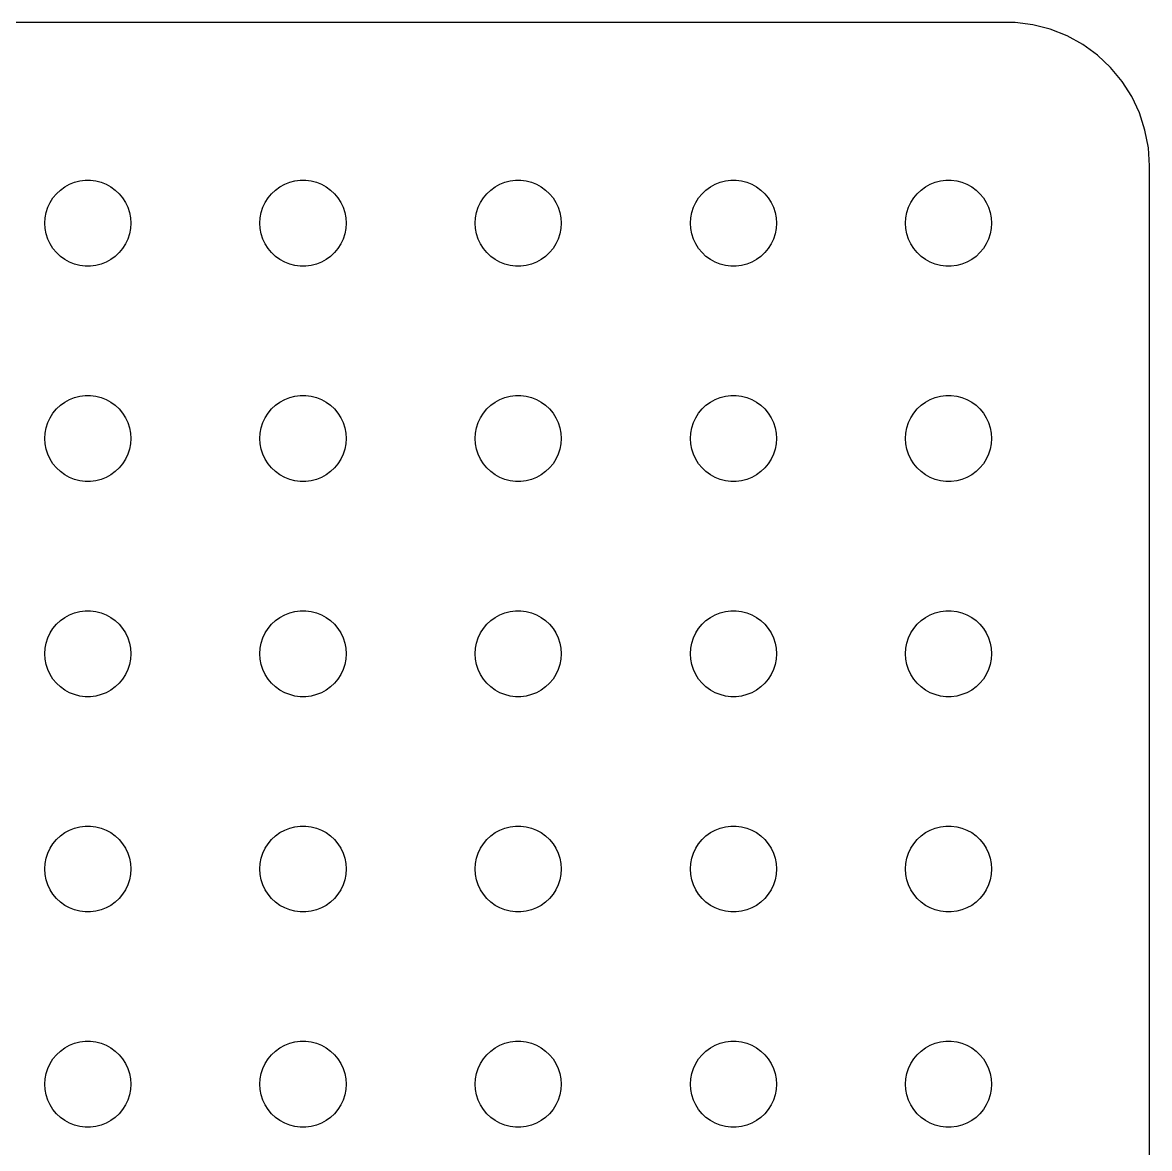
# Model space of a CAD drawing. Header units: metres. Extents: x -150 to 150, y -37 to 37.
# Drawn here: x 110.22 to 149.5, y -2.24 to 36.99 of the extents above; entities that cross this region are included whole.
import ezdxf

# ---------------------------------------------------------------- set-up
doc = ezdxf.new("R2010")
doc.units = ezdxf.units.M

msp = doc.modelspace()

# ---------------------------------------------------------------- linework, layer by layer
for p, q in [((144.814, 36.9901), (-144.814, 36.9901)), ((145.437, 36.9114), (144.814, 36.9901)), ((146.045, 36.7553), (145.437, 36.9114)), ((146.629, 36.5241), (146.045, 36.7553)), ((147.179, 36.2216), (146.629, 36.5241)), ((147.687, 35.8526), (147.179, 36.2216)), ((148.145, 35.4227), (147.687, 35.8526)), ((148.545, 34.9389), (148.145, 35.4227)), ((148.882, 34.4088), (148.545, 34.9389)), ((149.149, 33.8406), (148.882, 34.4088)), ((149.343, 33.2434), (149.149, 33.8406)), ((149.461, 32.6267), (149.343, 33.2434)), ((149.5, 32), (149.461, 32.6267)), ((149.5, -32), (149.5, 32)), ((111.861, 31.3572), (112.036, 31.4266)), ((112.036, 31.4266), (112.219, 31.4734)), ((112.219, 31.4734), (112.406, 31.497)), ((112.406, 31.497), (112.594, 31.497)), ((112.594, 31.497), (112.781, 31.4734)), ((112.781, 31.4734), (112.964, 31.4266)), ((112.964, 31.4266), (113.139, 31.3572)), ((119.361, 31.3572), (119.536, 31.4266)), ((119.536, 31.4266), (119.719, 31.4734)), ((119.719, 31.4734), (119.906, 31.497)), ((119.906, 31.497), (120.094, 31.497)), ((120.094, 31.497), (120.281, 31.4734)), ((120.281, 31.4734), (120.464, 31.4266)), ((120.464, 31.4266), (120.639, 31.3572)), ((126.861, 31.3572), (127.036, 31.4266)), ((127.036, 31.4266), (127.219, 31.4734)), ((127.219, 31.4734), (127.406, 31.497)), ((127.406, 31.497), (127.594, 31.497)), ((127.594, 31.497), (127.781, 31.4734)), ((127.781, 31.4734), (127.964, 31.4266)), ((127.964, 31.4266), (128.139, 31.3572)), ((134.361, 31.3572), (134.536, 31.4266)), ((134.536, 31.4266), (134.719, 31.4734)), ((134.719, 31.4734), (134.906, 31.497)), ((134.906, 31.497), (135.094, 31.497)), ((135.094, 31.497), (135.281, 31.4734)), ((135.281, 31.4734), (135.464, 31.4266)), ((135.464, 31.4266), (135.639, 31.3572)), ((141.861, 31.3572), (142.036, 31.4266)), ((142.036, 31.4266), (142.219, 31.4734)), ((142.219, 31.4734), (142.406, 31.497)), ((142.406, 31.497), (142.594, 31.497)), ((142.594, 31.497), (142.781, 31.4734)), ((142.781, 31.4734), (142.964, 31.4266)), ((142.964, 31.4266), (143.139, 31.3572)), ((111.407, 31.0268), (111.544, 31.1558)), ((111.544, 31.1558), (111.696, 31.2665)), ((111.696, 31.2665), (111.861, 31.3572)), ((113.139, 31.3572), (113.304, 31.2665)), ((113.304, 31.2665), (113.456, 31.1558)), ((113.456, 31.1558), (113.593, 31.0268)), ((118.907, 31.0268), (119.044, 31.1558)), ((119.044, 31.1558), (119.196, 31.2665)), ((119.196, 31.2665), (119.361, 31.3572)), ((120.639, 31.3572), (120.804, 31.2665)), ((120.804, 31.2665), (120.956, 31.1558)), ((120.956, 31.1558), (121.093, 31.0268)), ((126.407, 31.0268), (126.544, 31.1558)), ((126.544, 31.1558), (126.696, 31.2665)), ((126.696, 31.2665), (126.861, 31.3572)), ((128.139, 31.3572), (128.304, 31.2665)), ((128.304, 31.2665), (128.456, 31.1558)), ((128.456, 31.1558), (128.593, 31.0268)), ((133.907, 31.0268), (134.044, 31.1558)), ((134.044, 31.1558), (134.196, 31.2665)), ((134.196, 31.2665), (134.361, 31.3572)), ((135.639, 31.3572), (135.804, 31.2665)), ((135.804, 31.2665), (135.956, 31.1558)), ((135.956, 31.1558), (136.093, 31.0268)), ((141.407, 31.0268), (141.544, 31.1558)), ((141.544, 31.1558), (141.696, 31.2665)), ((141.696, 31.2665), (141.861, 31.3572)), ((143.139, 31.3572), (143.304, 31.2665)), ((143.304, 31.2665), (143.456, 31.1558)), ((143.456, 31.1558), (143.593, 31.0268)), ((111.105, 30.5522), (111.186, 30.7226)), ((111.186, 30.7226), (111.286, 30.8817)), ((111.286, 30.8817), (111.407, 31.0268)), ((113.593, 31.0268), (113.714, 30.8817)), ((113.714, 30.8817), (113.814, 30.7226)), ((113.814, 30.7226), (113.895, 30.5522)), ((118.605, 30.5522), (118.686, 30.7226)), ((118.686, 30.7226), (118.786, 30.8817)), ((118.786, 30.8817), (118.907, 31.0268)), ((121.093, 31.0268), (121.214, 30.8817)), ((121.214, 30.8817), (121.314, 30.7226)), ((121.314, 30.7226), (121.395, 30.5522)), ((126.105, 30.5522), (126.186, 30.7226)), ((126.186, 30.7226), (126.286, 30.8817)), ((126.286, 30.8817), (126.407, 31.0268)), ((128.593, 31.0268), (128.714, 30.8817)), ((128.714, 30.8817), (128.814, 30.7226)), ((128.814, 30.7226), (128.895, 30.5522)), ((133.605, 30.5522), (133.686, 30.7226)), ((133.686, 30.7226), (133.786, 30.8817)), ((133.786, 30.8817), (133.907, 31.0268)), ((136.093, 31.0268), (136.214, 30.8817)), ((136.214, 30.8817), (136.314, 30.7226)), ((136.314, 30.7226), (136.395, 30.5522)), ((141.105, 30.5522), (141.186, 30.7226)), ((141.186, 30.7226), (141.286, 30.8817)), ((141.286, 30.8817), (141.407, 31.0268)), ((143.593, 31.0268), (143.714, 30.8817)), ((143.714, 30.8817), (143.814, 30.7226)), ((143.814, 30.7226), (143.895, 30.5522)), ((111.012, 30.188), (111.047, 30.373)), ((111.047, 30.373), (111.105, 30.5522)), ((113.895, 30.5522), (113.953, 30.373)), ((113.953, 30.373), (113.988, 30.188)), ((118.512, 30.188), (118.547, 30.373)), ((118.547, 30.373), (118.605, 30.5522)), ((121.395, 30.5522), (121.453, 30.373)), ((121.453, 30.373), (121.488, 30.188)), ((126.012, 30.188), (126.047, 30.373)), ((126.047, 30.373), (126.105, 30.5522)), ((128.895, 30.5522), (128.953, 30.373)), ((128.953, 30.373), (128.988, 30.188)), ((133.512, 30.188), (133.547, 30.373)), ((133.547, 30.373), (133.605, 30.5522)), ((136.395, 30.5522), (136.453, 30.373)), ((136.453, 30.373), (136.488, 30.188)), ((141.012, 30.188), (141.047, 30.373)), ((141.047, 30.373), (141.105, 30.5522)), ((143.895, 30.5522), (143.953, 30.373)), ((143.953, 30.373), (143.988, 30.188)), ((111, 30), (111.012, 30.188)), ((111.012, 29.812), (111, 30)), ((113.988, 30.188), (114, 30)), ((114, 30), (113.988, 29.812)), ((118.5, 30), (118.512, 30.188)), ((118.512, 29.812), (118.5, 30)), ((121.488, 30.188), (121.5, 30)), ((121.5, 30), (121.488, 29.812)), ((126, 30), (126.012, 30.188)), ((126.012, 29.812), (126, 30)), ((128.988, 30.188), (129, 30)), ((129, 30), (128.988, 29.812)), ((133.5, 30), (133.512, 30.188)), ((133.512, 29.812), (133.5, 30)), ((136.488, 30.188), (136.5, 30)), ((136.5, 30), (136.488, 29.812)), ((141, 30), (141.012, 30.188)), ((141.012, 29.812), (141, 30)), ((143.988, 30.188), (144, 30)), ((144, 30), (143.988, 29.812)), ((111.047, 29.627), (111.012, 29.812)), ((111.105, 29.4478), (111.047, 29.627)), ((113.953, 29.627), (113.895, 29.4478)), ((113.988, 29.812), (113.953, 29.627)), ((118.547, 29.627), (118.512, 29.812)), ((118.605, 29.4478), (118.547, 29.627)), ((121.453, 29.627), (121.395, 29.4478)), ((121.488, 29.812), (121.453, 29.627)), ((126.047, 29.627), (126.012, 29.812)), ((126.105, 29.4478), (126.047, 29.627)), ((128.953, 29.627), (128.895, 29.4478)), ((128.988, 29.812), (128.953, 29.627)), ((133.547, 29.627), (133.512, 29.812)), ((133.605, 29.4478), (133.547, 29.627)), ((136.453, 29.627), (136.395, 29.4478)), ((136.488, 29.812), (136.453, 29.627)), ((141.047, 29.627), (141.012, 29.812)), ((141.105, 29.4478), (141.047, 29.627)), ((143.953, 29.627), (143.895, 29.4478)), ((143.988, 29.812), (143.953, 29.627)), ((111.186, 29.2774), (111.105, 29.4478)), ((111.286, 29.1183), (111.186, 29.2774)), ((111.407, 28.9732), (111.286, 29.1183)), ((113.714, 29.1183), (113.593, 28.9732)), ((113.814, 29.2774), (113.714, 29.1183)), ((113.895, 29.4478), (113.814, 29.2774)), ((118.686, 29.2774), (118.605, 29.4478)), ((118.786, 29.1183), (118.686, 29.2774)), ((118.907, 28.9732), (118.786, 29.1183)), ((121.214, 29.1183), (121.093, 28.9732)), ((121.314, 29.2774), (121.214, 29.1183)), ((121.395, 29.4478), (121.314, 29.2774)), ((126.186, 29.2774), (126.105, 29.4478)), ((126.286, 29.1183), (126.186, 29.2774)), ((126.407, 28.9732), (126.286, 29.1183)), ((128.714, 29.1183), (128.593, 28.9732)), ((128.814, 29.2774), (128.714, 29.1183)), ((128.895, 29.4478), (128.814, 29.2774)), ((133.686, 29.2774), (133.605, 29.4478)), ((133.786, 29.1183), (133.686, 29.2774)), ((133.907, 28.9732), (133.786, 29.1183)), ((136.214, 29.1183), (136.093, 28.9732)), ((136.314, 29.2774), (136.214, 29.1183)), ((136.395, 29.4478), (136.314, 29.2774)), ((141.186, 29.2774), (141.105, 29.4478)), ((141.286, 29.1183), (141.186, 29.2774)), ((141.407, 28.9732), (141.286, 29.1183)), ((143.714, 29.1183), (143.593, 28.9732)), ((143.814, 29.2774), (143.714, 29.1183)), ((143.895, 29.4478), (143.814, 29.2774)), ((111.544, 28.8442), (111.407, 28.9732)), ((111.696, 28.7335), (111.544, 28.8442)), ((111.861, 28.6427), (111.696, 28.7335)), ((113.304, 28.7335), (113.139, 28.6427)), ((113.456, 28.8442), (113.304, 28.7335)), ((113.593, 28.9732), (113.456, 28.8442)), ((119.044, 28.8442), (118.907, 28.9732)), ((119.196, 28.7335), (119.044, 28.8442)), ((119.361, 28.6427), (119.196, 28.7335)), ((120.804, 28.7335), (120.639, 28.6427)), ((120.956, 28.8442), (120.804, 28.7335)), ((121.093, 28.9732), (120.956, 28.8442)), ((126.544, 28.8442), (126.407, 28.9732)), ((126.696, 28.7335), (126.544, 28.8442)), ((126.861, 28.6427), (126.696, 28.7335)), ((128.304, 28.7335), (128.139, 28.6427)), ((128.456, 28.8442), (128.304, 28.7335)), ((128.593, 28.9732), (128.456, 28.8442)), ((134.044, 28.8442), (133.907, 28.9732)), ((134.196, 28.7335), (134.044, 28.8442)), ((134.361, 28.6427), (134.196, 28.7335)), ((135.804, 28.7335), (135.639, 28.6427)), ((135.956, 28.8442), (135.804, 28.7335)), ((136.093, 28.9732), (135.956, 28.8442)), ((141.544, 28.8442), (141.407, 28.9732)), ((141.696, 28.7335), (141.544, 28.8442)), ((141.861, 28.6427), (141.696, 28.7335)), ((143.304, 28.7335), (143.139, 28.6427)), ((143.456, 28.8442), (143.304, 28.7335)), ((143.593, 28.9732), (143.456, 28.8442)), ((112.036, 28.5734), (111.861, 28.6427)), ((112.219, 28.5266), (112.036, 28.5734)), ((112.406, 28.503), (112.219, 28.5266)), ((112.594, 28.503), (112.406, 28.503)), ((112.781, 28.5266), (112.594, 28.503)), ((112.964, 28.5734), (112.781, 28.5266)), ((113.139, 28.6427), (112.964, 28.5734)), ((119.536, 28.5734), (119.361, 28.6427)), ((119.719, 28.5266), (119.536, 28.5734)), ((119.906, 28.503), (119.719, 28.5266)), ((120.094, 28.503), (119.906, 28.503)), ((120.281, 28.5266), (120.094, 28.503)), ((120.464, 28.5734), (120.281, 28.5266)), ((120.639, 28.6427), (120.464, 28.5734)), ((127.036, 28.5734), (126.861, 28.6427)), ((127.219, 28.5266), (127.036, 28.5734)), ((127.406, 28.503), (127.219, 28.5266)), ((127.594, 28.503), (127.406, 28.503)), ((127.781, 28.5266), (127.594, 28.503)), ((127.964, 28.5734), (127.781, 28.5266)), ((128.139, 28.6427), (127.964, 28.5734)), ((134.536, 28.5734), (134.361, 28.6427)), ((134.719, 28.5266), (134.536, 28.5734)), ((134.906, 28.503), (134.719, 28.5266)), ((135.094, 28.503), (134.906, 28.503)), ((135.281, 28.5266), (135.094, 28.503)), ((135.464, 28.5734), (135.281, 28.5266)), ((135.639, 28.6427), (135.464, 28.5734)), ((142.036, 28.5734), (141.861, 28.6427)), ((142.219, 28.5266), (142.036, 28.5734)), ((142.406, 28.503), (142.219, 28.5266)), ((142.594, 28.503), (142.406, 28.503)), ((142.781, 28.5266), (142.594, 28.503)), ((142.964, 28.5734), (142.781, 28.5266)), ((143.139, 28.6427), (142.964, 28.5734)), ((112.036, 23.9266), (112.219, 23.9734)), ((112.219, 23.9734), (112.406, 23.997)), ((112.406, 23.997), (112.594, 23.997)), ((112.594, 23.997), (112.781, 23.9734)), ((112.781, 23.9734), (112.964, 23.9266)), ((119.536, 23.9266), (119.719, 23.9734)), ((119.719, 23.9734), (119.906, 23.997)), ((119.906, 23.997), (120.094, 23.997)), ((120.094, 23.997), (120.281, 23.9734)), ((120.281, 23.9734), (120.464, 23.9266)), ((127.036, 23.9266), (127.219, 23.9734)), ((127.219, 23.9734), (127.406, 23.997)), ((127.406, 23.997), (127.594, 23.997)), ((127.594, 23.997), (127.781, 23.9734)), ((127.781, 23.9734), (127.964, 23.9266)), ((134.536, 23.9266), (134.719, 23.9734)), ((134.719, 23.9734), (134.906, 23.997)), ((134.906, 23.997), (135.094, 23.997)), ((135.094, 23.997), (135.281, 23.9734)), ((135.281, 23.9734), (135.464, 23.9266)), ((142.036, 23.9266), (142.219, 23.9734)), ((142.219, 23.9734), (142.406, 23.997)), ((142.406, 23.997), (142.594, 23.997)), ((142.594, 23.997), (142.781, 23.9734)), ((142.781, 23.9734), (142.964, 23.9266)), ((111.407, 23.5268), (111.544, 23.6558)), ((111.544, 23.6558), (111.696, 23.7665)), ((111.696, 23.7665), (111.861, 23.8572)), ((111.861, 23.8572), (112.036, 23.9266)), ((112.964, 23.9266), (113.139, 23.8572)), ((113.139, 23.8572), (113.304, 23.7665)), ((113.304, 23.7665), (113.456, 23.6558)), ((113.456, 23.6558), (113.593, 23.5268)), ((118.907, 23.5268), (119.044, 23.6558)), ((119.044, 23.6558), (119.196, 23.7665)), ((119.196, 23.7665), (119.361, 23.8572)), ((119.361, 23.8572), (119.536, 23.9266)), ((120.464, 23.9266), (120.639, 23.8572)), ((120.639, 23.8572), (120.804, 23.7665)), ((120.804, 23.7665), (120.956, 23.6558)), ((120.956, 23.6558), (121.093, 23.5268)), ((126.407, 23.5268), (126.544, 23.6558)), ((126.544, 23.6558), (126.696, 23.7665)), ((126.696, 23.7665), (126.861, 23.8572)), ((126.861, 23.8572), (127.036, 23.9266)), ((127.964, 23.9266), (128.139, 23.8572)), ((128.139, 23.8572), (128.304, 23.7665)), ((128.304, 23.7665), (128.456, 23.6558)), ((128.456, 23.6558), (128.593, 23.5268)), ((133.907, 23.5268), (134.044, 23.6558)), ((134.044, 23.6558), (134.196, 23.7665)), ((134.196, 23.7665), (134.361, 23.8572)), ((134.361, 23.8572), (134.536, 23.9266)), ((135.464, 23.9266), (135.639, 23.8572)), ((135.639, 23.8572), (135.804, 23.7665)), ((135.804, 23.7665), (135.956, 23.6558)), ((135.956, 23.6558), (136.093, 23.5268)), ((141.407, 23.5268), (141.544, 23.6558)), ((141.544, 23.6558), (141.696, 23.7665)), ((141.696, 23.7665), (141.861, 23.8572)), ((141.861, 23.8572), (142.036, 23.9266)), ((142.964, 23.9266), (143.139, 23.8572)), ((143.139, 23.8572), (143.304, 23.7665)), ((143.304, 23.7665), (143.456, 23.6558)), ((143.456, 23.6558), (143.593, 23.5268)), ((111.105, 23.0522), (111.186, 23.2226)), ((111.186, 23.2226), (111.286, 23.3817)), ((111.286, 23.3817), (111.407, 23.5268)), ((113.593, 23.5268), (113.714, 23.3817)), ((113.714, 23.3817), (113.814, 23.2226)), ((113.814, 23.2226), (113.895, 23.0522)), ((118.605, 23.0522), (118.686, 23.2226)), ((118.686, 23.2226), (118.786, 23.3817)), ((118.786, 23.3817), (118.907, 23.5268)), ((121.093, 23.5268), (121.214, 23.3817)), ((121.214, 23.3817), (121.314, 23.2226)), ((121.314, 23.2226), (121.395, 23.0522)), ((126.105, 23.0522), (126.186, 23.2226)), ((126.186, 23.2226), (126.286, 23.3817)), ((126.286, 23.3817), (126.407, 23.5268)), ((128.593, 23.5268), (128.714, 23.3817)), ((128.714, 23.3817), (128.814, 23.2226)), ((128.814, 23.2226), (128.895, 23.0522)), ((133.605, 23.0522), (133.686, 23.2226)), ((133.686, 23.2226), (133.786, 23.3817)), ((133.786, 23.3817), (133.907, 23.5268)), ((136.093, 23.5268), (136.214, 23.3817)), ((136.214, 23.3817), (136.314, 23.2226)), ((136.314, 23.2226), (136.395, 23.0522)), ((141.105, 23.0522), (141.186, 23.2226)), ((141.186, 23.2226), (141.286, 23.3817)), ((141.286, 23.3817), (141.407, 23.5268)), ((143.593, 23.5268), (143.714, 23.3817)), ((143.714, 23.3817), (143.814, 23.2226)), ((143.814, 23.2226), (143.895, 23.0522)), ((111.012, 22.688), (111.047, 22.873)), ((111.047, 22.873), (111.105, 23.0522)), ((113.895, 23.0522), (113.953, 22.873)), ((113.953, 22.873), (113.988, 22.688)), ((118.512, 22.688), (118.547, 22.873)), ((118.547, 22.873), (118.605, 23.0522)), ((121.395, 23.0522), (121.453, 22.873)), ((121.453, 22.873), (121.488, 22.688)), ((126.012, 22.688), (126.047, 22.873)), ((126.047, 22.873), (126.105, 23.0522)), ((128.895, 23.0522), (128.953, 22.873)), ((128.953, 22.873), (128.988, 22.688)), ((133.512, 22.688), (133.547, 22.873)), ((133.547, 22.873), (133.605, 23.0522)), ((136.395, 23.0522), (136.453, 22.873)), ((136.453, 22.873), (136.488, 22.688)), ((141.012, 22.688), (141.047, 22.873)), ((141.047, 22.873), (141.105, 23.0522)), ((143.895, 23.0522), (143.953, 22.873)), ((143.953, 22.873), (143.988, 22.688)), ((111, 22.5), (111.012, 22.688)), ((111.012, 22.312), (111, 22.5)), ((113.988, 22.688), (114, 22.5)), ((114, 22.5), (113.988, 22.312)), ((118.5, 22.5), (118.512, 22.688)), ((118.512, 22.312), (118.5, 22.5)), ((121.488, 22.688), (121.5, 22.5)), ((121.5, 22.5), (121.488, 22.312)), ((126, 22.5), (126.012, 22.688)), ((126.012, 22.312), (126, 22.5)), ((128.988, 22.688), (129, 22.5)), ((129, 22.5), (128.988, 22.312)), ((133.5, 22.5), (133.512, 22.688)), ((133.512, 22.312), (133.5, 22.5)), ((136.488, 22.688), (136.5, 22.5)), ((136.5, 22.5), (136.488, 22.312)), ((141, 22.5), (141.012, 22.688)), ((141.012, 22.312), (141, 22.5)), ((143.988, 22.688), (144, 22.5)), ((144, 22.5), (143.988, 22.312)), ((111.047, 22.127), (111.012, 22.312)), ((111.105, 21.9478), (111.047, 22.127)), ((113.953, 22.127), (113.895, 21.9478)), ((113.988, 22.312), (113.953, 22.127)), ((118.547, 22.127), (118.512, 22.312)), ((118.605, 21.9478), (118.547, 22.127)), ((121.453, 22.127), (121.395, 21.9478)), ((121.488, 22.312), (121.453, 22.127)), ((126.047, 22.127), (126.012, 22.312)), ((126.105, 21.9478), (126.047, 22.127)), ((128.953, 22.127), (128.895, 21.9478)), ((128.988, 22.312), (128.953, 22.127)), ((133.547, 22.127), (133.512, 22.312)), ((133.605, 21.9478), (133.547, 22.127)), ((136.453, 22.127), (136.395, 21.9478)), ((136.488, 22.312), (136.453, 22.127)), ((141.047, 22.127), (141.012, 22.312)), ((141.105, 21.9478), (141.047, 22.127)), ((143.953, 22.127), (143.895, 21.9478)), ((143.988, 22.312), (143.953, 22.127)), ((111.186, 21.7774), (111.105, 21.9478)), ((111.286, 21.6183), (111.186, 21.7774)), ((111.407, 21.4732), (111.286, 21.6183)), ((113.714, 21.6183), (113.593, 21.4732)), ((113.814, 21.7774), (113.714, 21.6183)), ((113.895, 21.9478), (113.814, 21.7774)), ((118.686, 21.7774), (118.605, 21.9478)), ((118.786, 21.6183), (118.686, 21.7774)), ((118.907, 21.4732), (118.786, 21.6183)), ((121.214, 21.6183), (121.093, 21.4732)), ((121.314, 21.7774), (121.214, 21.6183)), ((121.395, 21.9478), (121.314, 21.7774)), ((126.186, 21.7774), (126.105, 21.9478)), ((126.286, 21.6183), (126.186, 21.7774)), ((126.407, 21.4732), (126.286, 21.6183)), ((128.714, 21.6183), (128.593, 21.4732)), ((128.814, 21.7774), (128.714, 21.6183)), ((128.895, 21.9478), (128.814, 21.7774)), ((133.686, 21.7774), (133.605, 21.9478)), ((133.786, 21.6183), (133.686, 21.7774)), ((133.907, 21.4732), (133.786, 21.6183)), ((136.214, 21.6183), (136.093, 21.4732)), ((136.314, 21.7774), (136.214, 21.6183)), ((136.395, 21.9478), (136.314, 21.7774)), ((141.186, 21.7774), (141.105, 21.9478)), ((141.286, 21.6183), (141.186, 21.7774)), ((141.407, 21.4732), (141.286, 21.6183)), ((143.714, 21.6183), (143.593, 21.4732)), ((143.814, 21.7774), (143.714, 21.6183)), ((143.895, 21.9478), (143.814, 21.7774)), ((111.544, 21.3442), (111.407, 21.4732)), ((111.696, 21.2335), (111.544, 21.3442)), ((111.861, 21.1427), (111.696, 21.2335)), ((113.304, 21.2335), (113.139, 21.1427)), ((113.456, 21.3442), (113.304, 21.2335)), ((113.593, 21.4732), (113.456, 21.3442)), ((119.044, 21.3442), (118.907, 21.4732)), ((119.196, 21.2335), (119.044, 21.3442)), ((119.361, 21.1427), (119.196, 21.2335)), ((120.804, 21.2335), (120.639, 21.1427)), ((120.956, 21.3442), (120.804, 21.2335)), ((121.093, 21.4732), (120.956, 21.3442)), ((126.544, 21.3442), (126.407, 21.4732)), ((126.696, 21.2335), (126.544, 21.3442)), ((126.861, 21.1427), (126.696, 21.2335)), ((128.304, 21.2335), (128.139, 21.1427)), ((128.456, 21.3442), (128.304, 21.2335)), ((128.593, 21.4732), (128.456, 21.3442)), ((134.044, 21.3442), (133.907, 21.4732)), ((134.196, 21.2335), (134.044, 21.3442)), ((134.361, 21.1427), (134.196, 21.2335)), ((135.804, 21.2335), (135.639, 21.1427)), ((135.956, 21.3442), (135.804, 21.2335)), ((136.093, 21.4732), (135.956, 21.3442)), ((141.544, 21.3442), (141.407, 21.4732)), ((141.696, 21.2335), (141.544, 21.3442)), ((141.861, 21.1427), (141.696, 21.2335)), ((143.304, 21.2335), (143.139, 21.1427)), ((143.456, 21.3442), (143.304, 21.2335)), ((143.593, 21.4732), (143.456, 21.3442)), ((112.036, 21.0734), (111.861, 21.1427)), ((112.219, 21.0266), (112.036, 21.0734)), ((112.406, 21.003), (112.219, 21.0266)), ((112.594, 21.003), (112.406, 21.003)), ((112.781, 21.0266), (112.594, 21.003)), ((112.964, 21.0734), (112.781, 21.0266)), ((113.139, 21.1427), (112.964, 21.0734)), ((119.536, 21.0734), (119.361, 21.1427)), ((119.719, 21.0266), (119.536, 21.0734)), ((119.906, 21.003), (119.719, 21.0266)), ((120.094, 21.003), (119.906, 21.003)), ((120.281, 21.0266), (120.094, 21.003)), ((120.464, 21.0734), (120.281, 21.0266)), ((120.639, 21.1427), (120.464, 21.0734)), ((127.036, 21.0734), (126.861, 21.1427)), ((127.219, 21.0266), (127.036, 21.0734)), ((127.406, 21.003), (127.219, 21.0266)), ((127.594, 21.003), (127.406, 21.003)), ((127.781, 21.0266), (127.594, 21.003)), ((127.964, 21.0734), (127.781, 21.0266)), ((128.139, 21.1427), (127.964, 21.0734)), ((134.536, 21.0734), (134.361, 21.1427)), ((134.719, 21.0266), (134.536, 21.0734)), ((134.906, 21.003), (134.719, 21.0266)), ((135.094, 21.003), (134.906, 21.003)), ((135.281, 21.0266), (135.094, 21.003)), ((135.464, 21.0734), (135.281, 21.0266)), ((135.639, 21.1427), (135.464, 21.0734)), ((142.036, 21.0734), (141.861, 21.1427)), ((142.219, 21.0266), (142.036, 21.0734)), ((142.406, 21.003), (142.219, 21.0266)), ((142.594, 21.003), (142.406, 21.003)), ((142.781, 21.0266), (142.594, 21.003)), ((142.964, 21.0734), (142.781, 21.0266)), ((143.139, 21.1427), (142.964, 21.0734)), ((112.219, 16.4734), (112.406, 16.497)), ((112.406, 16.497), (112.594, 16.497)), ((112.594, 16.497), (112.781, 16.4734)), ((119.719, 16.4734), (119.906, 16.497)), ((119.906, 16.497), (120.094, 16.497)), ((120.094, 16.497), (120.281, 16.4734)), ((127.219, 16.4734), (127.406, 16.497)), ((127.406, 16.497), (127.594, 16.497)), ((127.594, 16.497), (127.781, 16.4734)), ((134.719, 16.4734), (134.906, 16.497)), ((134.906, 16.497), (135.094, 16.497)), ((135.094, 16.497), (135.281, 16.4734)), ((142.219, 16.4734), (142.406, 16.497)), ((142.406, 16.497), (142.594, 16.497)), ((142.594, 16.497), (142.781, 16.4734)), ((111.407, 16.0268), (111.544, 16.1558)), ((111.544, 16.1558), (111.696, 16.2665)), ((111.696, 16.2665), (111.861, 16.3572)), ((111.861, 16.3572), (112.036, 16.4266)), ((112.036, 16.4266), (112.219, 16.4734)), ((112.781, 16.4734), (112.964, 16.4266)), ((112.964, 16.4266), (113.139, 16.3572)), ((113.139, 16.3572), (113.304, 16.2665)), ((113.304, 16.2665), (113.456, 16.1558)), ((113.456, 16.1558), (113.593, 16.0268)), ((118.907, 16.0268), (119.044, 16.1558)), ((119.044, 16.1558), (119.196, 16.2665)), ((119.196, 16.2665), (119.361, 16.3572)), ((119.361, 16.3572), (119.536, 16.4266)), ((119.536, 16.4266), (119.719, 16.4734)), ((120.281, 16.4734), (120.464, 16.4266)), ((120.464, 16.4266), (120.639, 16.3572)), ((120.639, 16.3572), (120.804, 16.2665)), ((120.804, 16.2665), (120.956, 16.1558)), ((120.956, 16.1558), (121.093, 16.0268)), ((126.407, 16.0268), (126.544, 16.1558)), ((126.544, 16.1558), (126.696, 16.2665)), ((126.696, 16.2665), (126.861, 16.3572)), ((126.861, 16.3572), (127.036, 16.4266)), ((127.036, 16.4266), (127.219, 16.4734)), ((127.781, 16.4734), (127.964, 16.4266)), ((127.964, 16.4266), (128.139, 16.3572)), ((128.139, 16.3572), (128.304, 16.2665)), ((128.304, 16.2665), (128.456, 16.1558)), ((128.456, 16.1558), (128.593, 16.0268)), ((133.907, 16.0268), (134.044, 16.1558)), ((134.044, 16.1558), (134.196, 16.2665)), ((134.196, 16.2665), (134.361, 16.3572)), ((134.361, 16.3572), (134.536, 16.4266)), ((134.536, 16.4266), (134.719, 16.4734)), ((135.281, 16.4734), (135.464, 16.4266)), ((135.464, 16.4266), (135.639, 16.3572)), ((135.639, 16.3572), (135.804, 16.2665)), ((135.804, 16.2665), (135.956, 16.1558)), ((135.956, 16.1558), (136.093, 16.0268)), ((141.407, 16.0268), (141.544, 16.1558)), ((141.544, 16.1558), (141.696, 16.2665)), ((141.696, 16.2665), (141.861, 16.3572)), ((141.861, 16.3572), (142.036, 16.4266)), ((142.036, 16.4266), (142.219, 16.4734)), ((142.781, 16.4734), (142.964, 16.4266)), ((142.964, 16.4266), (143.139, 16.3572)), ((143.139, 16.3572), (143.304, 16.2665)), ((143.304, 16.2665), (143.456, 16.1558)), ((143.456, 16.1558), (143.593, 16.0268)), ((111.105, 15.5522), (111.186, 15.7226)), ((111.186, 15.7226), (111.286, 15.8817)), ((111.286, 15.8817), (111.407, 16.0268)), ((113.593, 16.0268), (113.714, 15.8817)), ((113.714, 15.8817), (113.814, 15.7226)), ((113.814, 15.7226), (113.895, 15.5522)), ((118.605, 15.5522), (118.686, 15.7226)), ((118.686, 15.7226), (118.786, 15.8817)), ((118.786, 15.8817), (118.907, 16.0268)), ((121.093, 16.0268), (121.214, 15.8817)), ((121.214, 15.8817), (121.314, 15.7226)), ((121.314, 15.7226), (121.395, 15.5522)), ((126.105, 15.5522), (126.186, 15.7226)), ((126.186, 15.7226), (126.286, 15.8817)), ((126.286, 15.8817), (126.407, 16.0268)), ((128.593, 16.0268), (128.714, 15.8817)), ((128.714, 15.8817), (128.814, 15.7226)), ((128.814, 15.7226), (128.895, 15.5522)), ((133.605, 15.5522), (133.686, 15.7226)), ((133.686, 15.7226), (133.786, 15.8817)), ((133.786, 15.8817), (133.907, 16.0268)), ((136.093, 16.0268), (136.214, 15.8817)), ((136.214, 15.8817), (136.314, 15.7226)), ((136.314, 15.7226), (136.395, 15.5522)), ((141.105, 15.5522), (141.186, 15.7226)), ((141.186, 15.7226), (141.286, 15.8817)), ((141.286, 15.8817), (141.407, 16.0268)), ((143.593, 16.0268), (143.714, 15.8817)), ((143.714, 15.8817), (143.814, 15.7226)), ((143.814, 15.7226), (143.895, 15.5522)), ((111.012, 15.188), (111.047, 15.373)), ((111.047, 15.373), (111.105, 15.5522)), ((113.895, 15.5522), (113.953, 15.373)), ((113.953, 15.373), (113.988, 15.188)), ((118.512, 15.188), (118.547, 15.373)), ((118.547, 15.373), (118.605, 15.5522)), ((121.395, 15.5522), (121.453, 15.373)), ((121.453, 15.373), (121.488, 15.188)), ((126.012, 15.188), (126.047, 15.373)), ((126.047, 15.373), (126.105, 15.5522)), ((128.895, 15.5522), (128.953, 15.373)), ((128.953, 15.373), (128.988, 15.188)), ((133.512, 15.188), (133.547, 15.373)), ((133.547, 15.373), (133.605, 15.5522)), ((136.395, 15.5522), (136.453, 15.373)), ((136.453, 15.373), (136.488, 15.188)), ((141.012, 15.188), (141.047, 15.373)), ((141.047, 15.373), (141.105, 15.5522)), ((143.895, 15.5522), (143.953, 15.373)), ((143.953, 15.373), (143.988, 15.188)), ((111, 15), (111.012, 15.188)), ((111.012, 14.812), (111, 15)), ((113.988, 15.188), (114, 15)), ((114, 15), (113.988, 14.812)), ((118.5, 15), (118.512, 15.188)), ((118.512, 14.812), (118.5, 15)), ((121.488, 15.188), (121.5, 15)), ((121.5, 15), (121.488, 14.812)), ((126, 15), (126.012, 15.188)), ((126.012, 14.812), (126, 15)), ((128.988, 15.188), (129, 15)), ((129, 15), (128.988, 14.812)), ((133.5, 15), (133.512, 15.188)), ((133.512, 14.812), (133.5, 15)), ((136.488, 15.188), (136.5, 15)), ((136.5, 15), (136.488, 14.812)), ((141, 15), (141.012, 15.188)), ((141.012, 14.812), (141, 15)), ((143.988, 15.188), (144, 15)), ((144, 15), (143.988, 14.812)), ((111.047, 14.627), (111.012, 14.812)), ((111.105, 14.4478), (111.047, 14.627)), ((113.953, 14.627), (113.895, 14.4478)), ((113.988, 14.812), (113.953, 14.627)), ((118.547, 14.627), (118.512, 14.812)), ((118.605, 14.4478), (118.547, 14.627)), ((121.453, 14.627), (121.395, 14.4478)), ((121.488, 14.812), (121.453, 14.627)), ((126.047, 14.627), (126.012, 14.812)), ((126.105, 14.4478), (126.047, 14.627)), ((128.953, 14.627), (128.895, 14.4478)), ((128.988, 14.812), (128.953, 14.627)), ((133.547, 14.627), (133.512, 14.812)), ((133.605, 14.4478), (133.547, 14.627)), ((136.453, 14.627), (136.395, 14.4478)), ((136.488, 14.812), (136.453, 14.627)), ((141.047, 14.627), (141.012, 14.812)), ((141.105, 14.4478), (141.047, 14.627)), ((143.953, 14.627), (143.895, 14.4478)), ((143.988, 14.812), (143.953, 14.627)), ((111.186, 14.2774), (111.105, 14.4478)), ((111.286, 14.1183), (111.186, 14.2774)), ((113.814, 14.2774), (113.714, 14.1183)), ((113.895, 14.4478), (113.814, 14.2774)), ((118.686, 14.2774), (118.605, 14.4478)), ((118.786, 14.1183), (118.686, 14.2774)), ((121.314, 14.2774), (121.214, 14.1183)), ((121.395, 14.4478), (121.314, 14.2774)), ((126.186, 14.2774), (126.105, 14.4478)), ((126.286, 14.1183), (126.186, 14.2774)), ((128.814, 14.2774), (128.714, 14.1183)), ((128.895, 14.4478), (128.814, 14.2774)), ((133.686, 14.2774), (133.605, 14.4478)), ((133.786, 14.1183), (133.686, 14.2774)), ((136.314, 14.2774), (136.214, 14.1183)), ((136.395, 14.4478), (136.314, 14.2774)), ((141.186, 14.2774), (141.105, 14.4478)), ((141.286, 14.1183), (141.186, 14.2774)), ((143.814, 14.2774), (143.714, 14.1183)), ((143.895, 14.4478), (143.814, 14.2774)), ((111.407, 13.9732), (111.286, 14.1183)), ((111.544, 13.8442), (111.407, 13.9732)), ((111.696, 13.7335), (111.544, 13.8442)), ((113.456, 13.8442), (113.304, 13.7335)), ((113.593, 13.9732), (113.456, 13.8442)), ((113.714, 14.1183), (113.593, 13.9732)), ((118.907, 13.9732), (118.786, 14.1183)), ((119.044, 13.8442), (118.907, 13.9732)), ((119.196, 13.7335), (119.044, 13.8442)), ((120.956, 13.8442), (120.804, 13.7335)), ((121.093, 13.9732), (120.956, 13.8442)), ((121.214, 14.1183), (121.093, 13.9732)), ((126.407, 13.9732), (126.286, 14.1183)), ((126.544, 13.8442), (126.407, 13.9732)), ((126.696, 13.7335), (126.544, 13.8442)), ((128.456, 13.8442), (128.304, 13.7335)), ((128.593, 13.9732), (128.456, 13.8442)), ((128.714, 14.1183), (128.593, 13.9732)), ((133.907, 13.9732), (133.786, 14.1183)), ((134.044, 13.8442), (133.907, 13.9732)), ((134.196, 13.7335), (134.044, 13.8442)), ((135.956, 13.8442), (135.804, 13.7335)), ((136.093, 13.9732), (135.956, 13.8442)), ((136.214, 14.1183), (136.093, 13.9732)), ((141.407, 13.9732), (141.286, 14.1183)), ((141.544, 13.8442), (141.407, 13.9732)), ((141.696, 13.7335), (141.544, 13.8442)), ((143.456, 13.8442), (143.304, 13.7335)), ((143.593, 13.9732), (143.456, 13.8442)), ((143.714, 14.1183), (143.593, 13.9732)), ((111.861, 13.6427), (111.696, 13.7335)), ((112.036, 13.5734), (111.861, 13.6427)), ((112.219, 13.5266), (112.036, 13.5734)), ((112.406, 13.5029), (112.219, 13.5266)), ((112.594, 13.5029), (112.406, 13.5029)), ((112.781, 13.5266), (112.594, 13.5029)), ((112.964, 13.5734), (112.781, 13.5266)), ((113.139, 13.6427), (112.964, 13.5734)), ((113.304, 13.7335), (113.139, 13.6427)), ((119.361, 13.6427), (119.196, 13.7335)), ((119.536, 13.5734), (119.361, 13.6427)), ((119.719, 13.5266), (119.536, 13.5734)), ((119.906, 13.5029), (119.719, 13.5266)), ((120.094, 13.5029), (119.906, 13.5029)), ((120.281, 13.5266), (120.094, 13.5029)), ((120.464, 13.5734), (120.281, 13.5266)), ((120.639, 13.6427), (120.464, 13.5734)), ((120.804, 13.7335), (120.639, 13.6427)), ((126.861, 13.6427), (126.696, 13.7335)), ((127.036, 13.5734), (126.861, 13.6427)), ((127.219, 13.5266), (127.036, 13.5734)), ((127.406, 13.5029), (127.219, 13.5266)), ((127.594, 13.5029), (127.406, 13.5029)), ((127.781, 13.5266), (127.594, 13.5029)), ((127.964, 13.5734), (127.781, 13.5266)), ((128.139, 13.6427), (127.964, 13.5734)), ((128.304, 13.7335), (128.139, 13.6427)), ((134.361, 13.6427), (134.196, 13.7335)), ((134.536, 13.5734), (134.361, 13.6427)), ((134.719, 13.5266), (134.536, 13.5734)), ((134.906, 13.5029), (134.719, 13.5266)), ((135.094, 13.5029), (134.906, 13.5029)), ((135.281, 13.5266), (135.094, 13.5029)), ((135.464, 13.5734), (135.281, 13.5266)), ((135.639, 13.6427), (135.464, 13.5734)), ((135.804, 13.7335), (135.639, 13.6427)), ((141.861, 13.6427), (141.696, 13.7335)), ((142.036, 13.5734), (141.861, 13.6427)), ((142.219, 13.5266), (142.036, 13.5734)), ((142.406, 13.5029), (142.219, 13.5266)), ((142.594, 13.5029), (142.406, 13.5029)), ((142.781, 13.5266), (142.594, 13.5029)), ((142.964, 13.5734), (142.781, 13.5266)), ((143.139, 13.6427), (142.964, 13.5734)), ((143.304, 13.7335), (143.139, 13.6427)), ((111.407, 8.52681), (111.544, 8.65576)), ((111.544, 8.65576), (111.696, 8.76648)), ((111.696, 8.76648), (111.861, 8.85724)), ((111.861, 8.85724), (112.036, 8.92657)), ((112.036, 8.92657), (112.219, 8.97342)), ((112.219, 8.97342), (112.406, 8.99704)), ((112.406, 8.99704), (112.594, 8.99704)), ((112.594, 8.99704), (112.781, 8.97342)), ((112.781, 8.97342), (112.964, 8.92657)), ((112.964, 8.92657), (113.139, 8.85724)), ((113.139, 8.85724), (113.304, 8.76648)), ((113.304, 8.76648), (113.456, 8.65576)), ((113.456, 8.65576), (113.593, 8.52681)), ((118.907, 8.52681), (119.044, 8.65576)), ((119.044, 8.65576), (119.196, 8.76648)), ((119.196, 8.76648), (119.361, 8.85724)), ((119.361, 8.85724), (119.536, 8.92657)), ((119.536, 8.92657), (119.719, 8.97342)), ((119.719, 8.97342), (119.906, 8.99704)), ((119.906, 8.99704), (120.094, 8.99704)), ((120.094, 8.99704), (120.281, 8.97342)), ((120.281, 8.97342), (120.464, 8.92657)), ((120.464, 8.92657), (120.639, 8.85724)), ((120.639, 8.85724), (120.804, 8.76648)), ((120.804, 8.76648), (120.956, 8.65576)), ((120.956, 8.65576), (121.093, 8.52681)), ((126.407, 8.52681), (126.544, 8.65576)), ((126.544, 8.65576), (126.696, 8.76648)), ((126.696, 8.76648), (126.861, 8.85724)), ((126.861, 8.85724), (127.036, 8.92657)), ((127.036, 8.92657), (127.219, 8.97342)), ((127.219, 8.97342), (127.406, 8.99704)), ((127.406, 8.99704), (127.594, 8.99704)), ((127.594, 8.99704), (127.781, 8.97342)), ((127.781, 8.97342), (127.964, 8.92657)), ((127.964, 8.92657), (128.139, 8.85724)), ((128.139, 8.85724), (128.304, 8.76648)), ((128.304, 8.76648), (128.456, 8.65576)), ((128.456, 8.65576), (128.593, 8.52681)), ((133.907, 8.52681), (134.044, 8.65576)), ((134.044, 8.65576), (134.196, 8.76648)), ((134.196, 8.76648), (134.361, 8.85724)), ((134.361, 8.85724), (134.536, 8.92657)), ((134.536, 8.92657), (134.719, 8.97342)), ((134.719, 8.97342), (134.906, 8.99704)), ((134.906, 8.99704), (135.094, 8.99704)), ((135.094, 8.99704), (135.281, 8.97342)), ((135.281, 8.97342), (135.464, 8.92657)), ((135.464, 8.92657), (135.639, 8.85724)), ((135.639, 8.85724), (135.804, 8.76648)), ((135.804, 8.76648), (135.956, 8.65576)), ((135.956, 8.65576), (136.093, 8.52681)), ((141.407, 8.52681), (141.544, 8.65576)), ((141.544, 8.65576), (141.696, 8.76648)), ((141.696, 8.76648), (141.861, 8.85724)), ((141.861, 8.85724), (142.036, 8.92657)), ((142.036, 8.92657), (142.219, 8.97342)), ((142.219, 8.97342), (142.406, 8.99704)), ((142.406, 8.99704), (142.594, 8.99704)), ((142.594, 8.99704), (142.781, 8.97342)), ((142.781, 8.97342), (142.964, 8.92657)), ((142.964, 8.92657), (143.139, 8.85724)), ((143.139, 8.85724), (143.304, 8.76648)), ((143.304, 8.76648), (143.456, 8.65576)), ((143.456, 8.65576), (143.593, 8.52681)), ((111.186, 8.22263), (111.286, 8.38167)), ((111.286, 8.38167), (111.407, 8.52681)), ((113.593, 8.52681), (113.714, 8.38167)), ((113.714, 8.38167), (113.814, 8.22263)), ((118.686, 8.22263), (118.786, 8.38167)), ((118.786, 8.38167), (118.907, 8.52681)), ((121.093, 8.52681), (121.214, 8.38167)), ((121.214, 8.38167), (121.314, 8.22263)), ((126.186, 8.22263), (126.286, 8.38167)), ((126.286, 8.38167), (126.407, 8.52681)), ((128.593, 8.52681), (128.714, 8.38167)), ((128.714, 8.38167), (128.814, 8.22263)), ((133.686, 8.22263), (133.786, 8.38167)), ((133.786, 8.38167), (133.907, 8.52681)), ((136.093, 8.52681), (136.214, 8.38167)), ((136.214, 8.38167), (136.314, 8.22263)), ((141.186, 8.22263), (141.286, 8.38167)), ((141.286, 8.38167), (141.407, 8.52681)), ((143.593, 8.52681), (143.714, 8.38167)), ((143.714, 8.38167), (143.814, 8.22263)), ((111.012, 7.68799), (111.047, 7.87303)), ((111.047, 7.87303), (111.105, 8.05219)), ((111.105, 8.05219), (111.186, 8.22263)), ((113.814, 8.22263), (113.895, 8.05219)), ((113.895, 8.05219), (113.953, 7.87303)), ((113.953, 7.87303), (113.988, 7.68799)), ((118.512, 7.68799), (118.547, 7.87303)), ((118.547, 7.87303), (118.605, 8.05219)), ((118.605, 8.05219), (118.686, 8.22263)), ((121.314, 8.22263), (121.395, 8.05219)), ((121.395, 8.05219), (121.453, 7.87303)), ((121.453, 7.87303), (121.488, 7.68799)), ((126.012, 7.68799), (126.047, 7.87303)), ((126.047, 7.87303), (126.105, 8.05219)), ((126.105, 8.05219), (126.186, 8.22263)), ((128.814, 8.22263), (128.895, 8.05219)), ((128.895, 8.05219), (128.953, 7.87303)), ((128.953, 7.87303), (128.988, 7.68799)), ((133.512, 7.68799), (133.547, 7.87303)), ((133.547, 7.87303), (133.605, 8.05219)), ((133.605, 8.05219), (133.686, 8.22263)), ((136.314, 8.22263), (136.395, 8.05219)), ((136.395, 8.05219), (136.453, 7.87303)), ((136.453, 7.87303), (136.488, 7.68799)), ((141.012, 7.68799), (141.047, 7.87303)), ((141.047, 7.87303), (141.105, 8.05219)), ((141.105, 8.05219), (141.186, 8.22263)), ((143.814, 8.22263), (143.895, 8.05219)), ((143.895, 8.05219), (143.953, 7.87303)), ((143.953, 7.87303), (143.988, 7.68799)), ((111, 7.5), (111.012, 7.68799)), ((111.012, 7.312), (111, 7.5)), ((113.988, 7.68799), (114, 7.5)), ((114, 7.5), (113.988, 7.312)), ((118.5, 7.5), (118.512, 7.68799)), ((118.512, 7.312), (118.5, 7.5)), ((121.488, 7.68799), (121.5, 7.5)), ((121.5, 7.5), (121.488, 7.312)), ((126, 7.5), (126.012, 7.68799)), ((126.012, 7.312), (126, 7.5)), ((128.988, 7.68799), (129, 7.5)), ((129, 7.5), (128.988, 7.312)), ((133.5, 7.5), (133.512, 7.68799)), ((133.512, 7.312), (133.5, 7.5)), ((136.488, 7.68799), (136.5, 7.5)), ((136.5, 7.5), (136.488, 7.312)), ((141, 7.5), (141.012, 7.68799)), ((141.012, 7.312), (141, 7.5)), ((143.988, 7.68799), (144, 7.5)), ((144, 7.5), (143.988, 7.312)), ((111.047, 7.12695), (111.012, 7.312)), ((111.105, 6.9478), (111.047, 7.12695)), ((113.953, 7.12695), (113.895, 6.9478)), ((113.988, 7.312), (113.953, 7.12695)), ((118.547, 7.12695), (118.512, 7.312)), ((118.605, 6.9478), (118.547, 7.12695)), ((121.453, 7.12695), (121.395, 6.9478)), ((121.488, 7.312), (121.453, 7.12695)), ((126.047, 7.12695), (126.012, 7.312)), ((126.105, 6.9478), (126.047, 7.12695)), ((128.953, 7.12695), (128.895, 6.9478)), ((128.988, 7.312), (128.953, 7.12695)), ((133.547, 7.12695), (133.512, 7.312)), ((133.605, 6.9478), (133.547, 7.12695)), ((136.453, 7.12695), (136.395, 6.9478)), ((136.488, 7.312), (136.453, 7.12695)), ((141.047, 7.12695), (141.012, 7.312)), ((141.105, 6.9478), (141.047, 7.12695)), ((143.953, 7.12695), (143.895, 6.9478)), ((143.988, 7.312), (143.953, 7.12695)), ((111.186, 6.77736), (111.105, 6.9478)), ((111.286, 6.61832), (111.186, 6.77736)), ((113.814, 6.77736), (113.714, 6.61832)), ((113.895, 6.9478), (113.814, 6.77736)), ((118.686, 6.77736), (118.605, 6.9478)), ((118.786, 6.61832), (118.686, 6.77736)), ((121.314, 6.77736), (121.214, 6.61832)), ((121.395, 6.9478), (121.314, 6.77736)), ((126.186, 6.77736), (126.105, 6.9478)), ((126.286, 6.61832), (126.186, 6.77736)), ((128.814, 6.77736), (128.714, 6.61832)), ((128.895, 6.9478), (128.814, 6.77736)), ((133.686, 6.77736), (133.605, 6.9478)), ((133.786, 6.61832), (133.686, 6.77736)), ((136.314, 6.77736), (136.214, 6.61832)), ((136.395, 6.9478), (136.314, 6.77736)), ((141.186, 6.77736), (141.105, 6.9478)), ((141.286, 6.61832), (141.186, 6.77736)), ((143.814, 6.77736), (143.714, 6.61832)), ((143.895, 6.9478), (143.814, 6.77736)), ((111.407, 6.47318), (111.286, 6.61832)), ((111.544, 6.34422), (111.407, 6.47318)), ((111.696, 6.23351), (111.544, 6.34422)), ((113.456, 6.34422), (113.304, 6.23351)), ((113.593, 6.47318), (113.456, 6.34422)), ((113.714, 6.61832), (113.593, 6.47318)), ((118.907, 6.47318), (118.786, 6.61832)), ((119.044, 6.34422), (118.907, 6.47318)), ((119.196, 6.23351), (119.044, 6.34422)), ((120.956, 6.34422), (120.804, 6.23351)), ((121.093, 6.47318), (120.956, 6.34422)), ((121.214, 6.61832), (121.093, 6.47318)), ((126.407, 6.47318), (126.286, 6.61832)), ((126.544, 6.34422), (126.407, 6.47318)), ((126.696, 6.23351), (126.544, 6.34422)), ((128.456, 6.34422), (128.304, 6.23351)), ((128.593, 6.47318), (128.456, 6.34422)), ((128.714, 6.61832), (128.593, 6.47318)), ((133.907, 6.47318), (133.786, 6.61832)), ((134.044, 6.34422), (133.907, 6.47318)), ((134.196, 6.23351), (134.044, 6.34422)), ((135.956, 6.34422), (135.804, 6.23351)), ((136.093, 6.47318), (135.956, 6.34422)), ((136.214, 6.61832), (136.093, 6.47318)), ((141.407, 6.47318), (141.286, 6.61832)), ((141.544, 6.34422), (141.407, 6.47318)), ((141.696, 6.23351), (141.544, 6.34422)), ((143.456, 6.34422), (143.304, 6.23351)), ((143.593, 6.47318), (143.456, 6.34422)), ((143.714, 6.61832), (143.593, 6.47318)), ((111.861, 6.14275), (111.696, 6.23351)), ((112.036, 6.07341), (111.861, 6.14275)), ((112.219, 6.02657), (112.036, 6.07341)), ((112.406, 6.00294), (112.219, 6.02657)), ((112.594, 6.00294), (112.406, 6.00294)), ((112.781, 6.02657), (112.594, 6.00294)), ((112.964, 6.07341), (112.781, 6.02657)), ((113.139, 6.14275), (112.964, 6.07341)), ((113.304, 6.23351), (113.139, 6.14275)), ((119.361, 6.14275), (119.196, 6.23351)), ((119.536, 6.07341), (119.361, 6.14275)), ((119.719, 6.02657), (119.536, 6.07341)), ((119.906, 6.00294), (119.719, 6.02657)), ((120.094, 6.00294), (119.906, 6.00294)), ((120.281, 6.02657), (120.094, 6.00294)), ((120.464, 6.07341), (120.281, 6.02657)), ((120.639, 6.14275), (120.464, 6.07341)), ((120.804, 6.23351), (120.639, 6.14275)), ((126.861, 6.14275), (126.696, 6.23351)), ((127.036, 6.07341), (126.861, 6.14275)), ((127.219, 6.02657), (127.036, 6.07341)), ((127.406, 6.00294), (127.219, 6.02657)), ((127.594, 6.00294), (127.406, 6.00294)), ((127.781, 6.02657), (127.594, 6.00294)), ((127.964, 6.07341), (127.781, 6.02657)), ((128.139, 6.14275), (127.964, 6.07341)), ((128.304, 6.23351), (128.139, 6.14275)), ((134.361, 6.14275), (134.196, 6.23351)), ((134.536, 6.07341), (134.361, 6.14275)), ((134.719, 6.02657), (134.536, 6.07341)), ((134.906, 6.00294), (134.719, 6.02657)), ((135.094, 6.00294), (134.906, 6.00294)), ((135.281, 6.02657), (135.094, 6.00294)), ((135.464, 6.07341), (135.281, 6.02657)), ((135.639, 6.14275), (135.464, 6.07341)), ((135.804, 6.23351), (135.639, 6.14275)), ((141.861, 6.14275), (141.696, 6.23351)), ((142.036, 6.07341), (141.861, 6.14275)), ((142.219, 6.02657), (142.036, 6.07341)), ((142.406, 6.00294), (142.219, 6.02657)), ((142.594, 6.00294), (142.406, 6.00294)), ((142.781, 6.02657), (142.594, 6.00294)), ((142.964, 6.07341), (142.781, 6.02657)), ((143.139, 6.14275), (142.964, 6.07341)), ((143.304, 6.23351), (143.139, 6.14275)), ((111.544, 1.15576), (111.696, 1.26648)), ((111.696, 1.26648), (111.861, 1.35724)), ((111.861, 1.35724), (112.036, 1.42657)), ((112.036, 1.42657), (112.219, 1.47342)), ((112.219, 1.47342), (112.406, 1.49704)), ((112.406, 1.49704), (112.594, 1.49704)), ((112.594, 1.49704), (112.781, 1.47342)), ((112.781, 1.47342), (112.964, 1.42657)), ((112.964, 1.42657), (113.139, 1.35724)), ((113.139, 1.35724), (113.304, 1.26648)), ((113.304, 1.26648), (113.456, 1.15576)), ((119.044, 1.15576), (119.196, 1.26648)), ((119.196, 1.26648), (119.361, 1.35724)), ((119.361, 1.35724), (119.536, 1.42657)), ((119.536, 1.42657), (119.719, 1.47342)), ((119.719, 1.47342), (119.906, 1.49704)), ((119.906, 1.49704), (120.094, 1.49704)), ((120.094, 1.49704), (120.281, 1.47342)), ((120.281, 1.47342), (120.464, 1.42657)), ((120.464, 1.42657), (120.639, 1.35724)), ((120.639, 1.35724), (120.804, 1.26648)), ((120.804, 1.26648), (120.956, 1.15576)), ((126.544, 1.15576), (126.696, 1.26648)), ((126.696, 1.26648), (126.861, 1.35724)), ((126.861, 1.35724), (127.036, 1.42657)), ((127.036, 1.42657), (127.219, 1.47342)), ((127.219, 1.47342), (127.406, 1.49704)), ((127.406, 1.49704), (127.594, 1.49704)), ((127.594, 1.49704), (127.781, 1.47342)), ((127.781, 1.47342), (127.964, 1.42657)), ((127.964, 1.42657), (128.139, 1.35724)), ((128.139, 1.35724), (128.304, 1.26648)), ((128.304, 1.26648), (128.456, 1.15576)), ((134.044, 1.15576), (134.196, 1.26648)), ((134.196, 1.26648), (134.361, 1.35724)), ((134.361, 1.35724), (134.536, 1.42657)), ((134.536, 1.42657), (134.719, 1.47342)), ((134.719, 1.47342), (134.906, 1.49704)), ((134.906, 1.49704), (135.094, 1.49704)), ((135.094, 1.49704), (135.281, 1.47342)), ((135.281, 1.47342), (135.464, 1.42657)), ((135.464, 1.42657), (135.639, 1.35724)), ((135.639, 1.35724), (135.804, 1.26648)), ((135.804, 1.26648), (135.956, 1.15576)), ((141.544, 1.15576), (141.696, 1.26648)), ((141.696, 1.26648), (141.861, 1.35724)), ((141.861, 1.35724), (142.036, 1.42657)), ((142.036, 1.42657), (142.219, 1.47342)), ((142.219, 1.47342), (142.406, 1.49704)), ((142.406, 1.49704), (142.594, 1.49704)), ((142.594, 1.49704), (142.781, 1.47342)), ((142.781, 1.47342), (142.964, 1.42657)), ((142.964, 1.42657), (143.139, 1.35724)), ((143.139, 1.35724), (143.304, 1.26648)), ((143.304, 1.26648), (143.456, 1.15576)), ((111.186, 0.722626), (111.286, 0.881668)), ((111.286, 0.881668), (111.407, 1.02681)), ((111.407, 1.02681), (111.544, 1.15576)), ((113.456, 1.15576), (113.593, 1.02681)), ((113.593, 1.02681), (113.714, 0.881668)), ((113.714, 0.881668), (113.814, 0.722626)), ((118.686, 0.722626), (118.786, 0.881668)), ((118.786, 0.881668), (118.907, 1.02681)), ((118.907, 1.02681), (119.044, 1.15576)), ((120.956, 1.15576), (121.093, 1.02681)), ((121.093, 1.02681), (121.214, 0.881668)), ((121.214, 0.881668), (121.314, 0.722626)), ((126.186, 0.722626), (126.286, 0.881668)), ((126.286, 0.881668), (126.407, 1.02681)), ((126.407, 1.02681), (126.544, 1.15576)), ((128.456, 1.15576), (128.593, 1.02681)), ((128.593, 1.02681), (128.714, 0.881668)), ((128.714, 0.881668), (128.814, 0.722626)), ((133.686, 0.722626), (133.786, 0.881668)), ((133.786, 0.881668), (133.907, 1.02681)), ((133.907, 1.02681), (134.044, 1.15576)), ((135.956, 1.15576), (136.093, 1.02681)), ((136.093, 1.02681), (136.214, 0.881668)), ((136.214, 0.881668), (136.314, 0.722626)), ((141.186, 0.722626), (141.286, 0.881668)), ((141.286, 0.881668), (141.407, 1.02681)), ((141.407, 1.02681), (141.544, 1.15576)), ((143.456, 1.15576), (143.593, 1.02681)), ((143.593, 1.02681), (143.714, 0.881668)), ((143.714, 0.881668), (143.814, 0.722626)), ((111.047, 0.373032), (111.105, 0.552185)), ((111.105, 0.552185), (111.186, 0.722626)), ((113.814, 0.722626), (113.895, 0.552185)), ((113.895, 0.552185), (113.953, 0.373032)), ((118.547, 0.373032), (118.605, 0.552185)), ((118.605, 0.552185), (118.686, 0.722626)), ((121.314, 0.722626), (121.395, 0.552185)), ((121.395, 0.552185), (121.453, 0.373032)), ((126.047, 0.373032), (126.105, 0.552185)), ((126.105, 0.552185), (126.186, 0.722626)), ((128.814, 0.722626), (128.895, 0.552185)), ((128.895, 0.552185), (128.953, 0.373032)), ((133.547, 0.373032), (133.605, 0.552185)), ((133.605, 0.552185), (133.686, 0.722626)), ((136.314, 0.722626), (136.395, 0.552185)), ((136.395, 0.552185), (136.453, 0.373032)), ((141.047, 0.373032), (141.105, 0.552185)), ((141.105, 0.552185), (141.186, 0.722626)), ((143.814, 0.722626), (143.895, 0.552185)), ((143.895, 0.552185), (143.953, 0.373032)), ((111, 0), (111.012, 0.187988)), ((111.012, -0.187988), (111, 0)), ((111.012, 0.187988), (111.047, 0.373032)), ((113.953, 0.373032), (113.988, 0.187988)), ((113.988, 0.187988), (114, 0)), ((114, 0), (113.988, -0.187988)), ((118.5, 0), (118.512, 0.187988)), ((118.512, -0.187988), (118.5, 0)), ((118.512, 0.187988), (118.547, 0.373032)), ((121.453, 0.373032), (121.488, 0.187988)), ((121.488, 0.187988), (121.5, 0)), ((121.5, 0), (121.488, -0.187988)), ((126, 0), (126.012, 0.187988)), ((126.012, -0.187988), (126, 0)), ((126.012, 0.187988), (126.047, 0.373032)), ((128.953, 0.373032), (128.988, 0.187988)), ((128.988, 0.187988), (129, 0)), ((129, 0), (128.988, -0.187988)), ((133.5, 0), (133.512, 0.187988)), ((133.512, -0.187988), (133.5, 0)), ((133.512, 0.187988), (133.547, 0.373032)), ((136.453, 0.373032), (136.488, 0.187988)), ((136.488, 0.187988), (136.5, 0)), ((136.5, 0), (136.488, -0.187988)), ((141, 0), (141.012, 0.187988)), ((141.012, -0.187988), (141, 0)), ((141.012, 0.187988), (141.047, 0.373032)), ((143.953, 0.373032), (143.988, 0.187988)), ((143.988, 0.187988), (144, 0)), ((144, 0), (143.988, -0.187988)), ((111.047, -0.373032), (111.012, -0.187988)), ((111.105, -0.552185), (111.047, -0.373032)), ((113.953, -0.373032), (113.895, -0.552185)), ((113.988, -0.187988), (113.953, -0.373032)), ((118.547, -0.373032), (118.512, -0.187988)), ((118.605, -0.552185), (118.547, -0.373032)), ((121.453, -0.373032), (121.395, -0.552185)), ((121.488, -0.187988), (121.453, -0.373032)), ((126.047, -0.373032), (126.012, -0.187988)), ((126.105, -0.552185), (126.047, -0.373032)), ((128.953, -0.373032), (128.895, -0.552185)), ((128.988, -0.187988), (128.953, -0.373032)), ((133.547, -0.373032), (133.512, -0.187988)), ((133.605, -0.552185), (133.547, -0.373032)), ((136.453, -0.373032), (136.395, -0.552185)), ((136.488, -0.187988), (136.453, -0.373032)), ((141.047, -0.373032), (141.012, -0.187988)), ((141.105, -0.552185), (141.047, -0.373032)), ((143.953, -0.373032), (143.895, -0.552185)), ((143.988, -0.187988), (143.953, -0.373032)), ((111.186, -0.722626), (111.105, -0.552185)), ((111.286, -0.881668), (111.186, -0.722626)), ((113.814, -0.722626), (113.714, -0.881668)), ((113.895, -0.552185), (113.814, -0.722626)), ((118.686, -0.722626), (118.605, -0.552185)), ((118.786, -0.881668), (118.686, -0.722626)), ((121.314, -0.722626), (121.214, -0.881668)), ((121.395, -0.552185), (121.314, -0.722626)), ((126.186, -0.722626), (126.105, -0.552185)), ((126.286, -0.881668), (126.186, -0.722626)), ((128.814, -0.722626), (128.714, -0.881668)), ((128.895, -0.552185), (128.814, -0.722626)), ((133.686, -0.722626), (133.605, -0.552185)), ((133.786, -0.881668), (133.686, -0.722626)), ((136.314, -0.722626), (136.214, -0.881668)), ((136.395, -0.552185), (136.314, -0.722626)), ((141.186, -0.722626), (141.105, -0.552185)), ((141.286, -0.881668), (141.186, -0.722626)), ((143.814, -0.722626), (143.714, -0.881668)), ((143.895, -0.552185), (143.814, -0.722626)), ((111.407, -1.02681), (111.286, -0.881668)), ((111.544, -1.15576), (111.407, -1.02681)), ((111.696, -1.26648), (111.544, -1.15576)), ((113.456, -1.15576), (113.304, -1.26648)), ((113.593, -1.02681), (113.456, -1.15576)), ((113.714, -0.881668), (113.593, -1.02681)), ((118.907, -1.02681), (118.786, -0.881668)), ((119.044, -1.15576), (118.907, -1.02681)), ((119.196, -1.26648), (119.044, -1.15576)), ((120.956, -1.15576), (120.804, -1.26648)), ((121.093, -1.02681), (120.956, -1.15576)), ((121.214, -0.881668), (121.093, -1.02681)), ((126.407, -1.02681), (126.286, -0.881668)), ((126.544, -1.15576), (126.407, -1.02681)), ((126.696, -1.26648), (126.544, -1.15576)), ((128.456, -1.15576), (128.304, -1.26648)), ((128.593, -1.02681), (128.456, -1.15576)), ((128.714, -0.881668), (128.593, -1.02681)), ((133.907, -1.02681), (133.786, -0.881668)), ((134.044, -1.15576), (133.907, -1.02681)), ((134.196, -1.26648), (134.044, -1.15576)), ((135.956, -1.15576), (135.804, -1.26648)), ((136.093, -1.02681), (135.956, -1.15576)), ((136.214, -0.881668), (136.093, -1.02681)), ((141.407, -1.02681), (141.286, -0.881668)), ((141.544, -1.15576), (141.407, -1.02681)), ((141.696, -1.26648), (141.544, -1.15576)), ((143.456, -1.15576), (143.304, -1.26648)), ((143.593, -1.02681), (143.456, -1.15576)), ((143.714, -0.881668), (143.593, -1.02681)), ((111.861, -1.35724), (111.696, -1.26648)), ((112.036, -1.42657), (111.861, -1.35724)), ((112.219, -1.47342), (112.036, -1.42657)), ((112.406, -1.49704), (112.219, -1.47342)), ((112.594, -1.49704), (112.406, -1.49704)), ((112.781, -1.47342), (112.594, -1.49704)), ((112.964, -1.42657), (112.781, -1.47342)), ((113.139, -1.35724), (112.964, -1.42657)), ((113.304, -1.26648), (113.139, -1.35724)), ((119.361, -1.35724), (119.196, -1.26648)), ((119.536, -1.42657), (119.361, -1.35724)), ((119.719, -1.47342), (119.536, -1.42657)), ((119.906, -1.49704), (119.719, -1.47342)), ((120.094, -1.49704), (119.906, -1.49704)), ((120.281, -1.47342), (120.094, -1.49704)), ((120.464, -1.42657), (120.281, -1.47342)), ((120.639, -1.35724), (120.464, -1.42657)), ((120.804, -1.26648), (120.639, -1.35724)), ((126.861, -1.35724), (126.696, -1.26648)), ((127.036, -1.42657), (126.861, -1.35724)), ((127.219, -1.47342), (127.036, -1.42657)), ((127.406, -1.49704), (127.219, -1.47342)), ((127.594, -1.49704), (127.406, -1.49704)), ((127.781, -1.47342), (127.594, -1.49704)), ((127.964, -1.42657), (127.781, -1.47342)), ((128.139, -1.35724), (127.964, -1.42657)), ((128.304, -1.26648), (128.139, -1.35724)), ((134.361, -1.35724), (134.196, -1.26648)), ((134.536, -1.42657), (134.361, -1.35724)), ((134.719, -1.47342), (134.536, -1.42657)), ((134.906, -1.49704), (134.719, -1.47342)), ((135.094, -1.49704), (134.906, -1.49704)), ((135.281, -1.47342), (135.094, -1.49704)), ((135.464, -1.42657), (135.281, -1.47342)), ((135.639, -1.35724), (135.464, -1.42657)), ((135.804, -1.26648), (135.639, -1.35724)), ((141.861, -1.35724), (141.696, -1.26648)), ((142.036, -1.42657), (141.861, -1.35724)), ((142.219, -1.47342), (142.036, -1.42657)), ((142.406, -1.49704), (142.219, -1.47342)), ((142.594, -1.49704), (142.406, -1.49704)), ((142.781, -1.47342), (142.594, -1.49704)), ((142.964, -1.42657), (142.781, -1.47342)), ((143.139, -1.35724), (142.964, -1.42657)), ((143.304, -1.26648), (143.139, -1.35724))]:
    msp.add_line(p, q)

doc.saveas('drawing.dxf')
